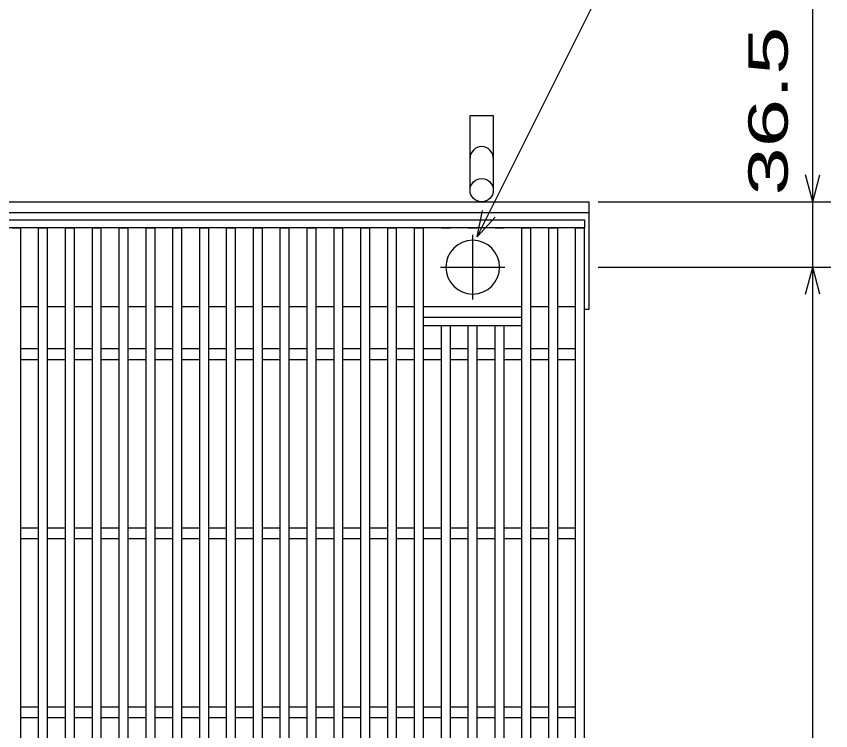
# Model space of a CAD drawing. Units: millimetres, scale not verified. Extents: x -1820 to 1731, y -1282 to 1054.
# Drawn here: x -670.5 to -215.5, y 188.7 to 587.6 of the extents above; entities that cross this region are included whole.
import ezdxf
from ezdxf.enums import TextEntityAlignment as Align

# ---------------------------------------------------------------- set-up
doc = ezdxf.new("R2010")
doc.units = ezdxf.units.MM
doc.header["$LTSCALE"] = 10
doc.linetypes.add('CHAIN', pattern=[18.5, 12, -1.5, 3.5, -1.5])
for name, color, linetype, lineweight in [('16', 3, 'Continuous', 25), ('19', 6, 'Continuous', 25), ('22', 4, 'Continuous', 25)]:
    doc.layers.add(name, color=color, linetype=linetype, lineweight=lineweight)
doc.styles.add('ベクトル', font='')
doc.styles.get('ベクトル').set_extended_font_data('ベクトル')

msp = doc.modelspace()

# ---------------------------------------------------------------- linework, layer by layer
at = {"layer": '16'}
for p, q in [((-1348, 474), (-353, 474)), ((-353, 474), (-353, 469.5)), ((-353, 469.5), (-1348, 469.5)), ((-673, 469.5), (-668, 469.5)), ((-668, -171.5), (-668, 469.5)), ((-658, -171.5), (-658, 469.5)), ((-658, 469.5), (-653, 469.5)), ((-653, -171.5), (-653, 469.5)), ((-643, -171.5), (-643, 469.5)), ((-643, 469.5), (-638, 469.5)), ((-638, -171.5), (-638, 469.5)), ((-628, -171.5), (-628, 469.5)), ((-628, 469.5), (-623, 469.5)), ((-623, -171.5), (-623, 469.5)), ((-613, -171.5), (-613, 469.5)), ((-613, 469.5), (-608, 469.5)), ((-608, -171.5), (-608, 469.5)), ((-598, -171.5), (-598, 469.5)), ((-598, 469.5), (-593, 469.5)), ((-593, -171.5), (-593, 469.5)), ((-583, -171.5), (-583, 469.5)), ((-583, 469.5), (-578, 469.5)), ((-578, -171.5), (-578, 469.5)), ((-568, -171.5), (-568, 469.5)), ((-568, 469.5), (-563, 469.5)), ((-563, -171.5), (-563, 469.5)), ((-553, -171.5), (-553, 469.5)), ((-553, 469.5), (-548, 469.5)), ((-548, -171.5), (-548, 469.5)), ((-538, -171.5), (-538, 469.5)), ((-538, 469.5), (-533, 469.5)), ((-533, -171.5), (-533, 469.5)), ((-523, -171.5), (-523, 469.5)), ((-523, 469.5), (-518, 469.5)), ((-518, -171.5), (-518, 469.5)), ((-508, -171.5), (-508, 469.5)), ((-508, 469.5), (-503, 469.5)), ((-503, -171.5), (-503, 469.5)), ((-493, -171.5), (-493, 469.5)), ((-493, 469.5), (-488, 469.5)), ((-488, -171.5), (-488, 469.5)), ((-478, -171.5), (-478, 469.5)), ((-478, 469.5), (-473, 469.5)), ((-473, -171.5), (-473, 469.5)), ((-463, -171.5), (-463, 469.5)), ((-463, 469.5), (-458, 469.5)), ((-458, -171.5), (-458, 469.5)), ((-448, -171.5), (-448, 469.5)), ((-448, 469.5), (-443, 469.5)), ((-443, -171.5), (-443, 469.5)), ((-433, 469.5), (-428, 469.5)), ((-418, 469.5), (-413, 469.5)), ((-403, 469.5), (-398, 469.5)), ((-388, -171.5), (-388, 469.5)), ((-388, 469.5), (-383, 469.5)), ((-383, -171.5), (-383, 469.5)), ((-373, -171.5), (-373, 469.5)), ((-373, 469.5), (-368, 469.5)), ((-368, -171.5), (-368, 469.5)), ((-358, -171.5), (-358, 469.5)), ((-358, 469.5), (-353, 469.5)), ((-353, -171.5), (-353, 469.5)), ((-668, 425.5), (-658, 425.5)), ((-653, 425.5), (-643, 425.5)), ((-638, 425.5), (-628, 425.5)), ((-623, 425.5), (-613, 425.5)), ((-608, 425.5), (-598, 425.5)), ((-593, 425.5), (-583, 425.5)), ((-578, 425.5), (-568, 425.5)), ((-563, 425.5), (-553, 425.5)), ((-548, 425.5), (-538, 425.5)), ((-533, 425.5), (-523, 425.5)), ((-518, 425.5), (-508, 425.5)), ((-503, 425.5), (-493, 425.5)), ((-488, 425.5), (-478, 425.5)), ((-473, 425.5), (-463, 425.5)), ((-458, 425.5), (-448, 425.5)), ((-443, 425.5), (-388, 425.5)), ((-383, 425.5), (-373, 425.5)), ((-368, 425.5), (-358, 425.5)), ((-443, 419.5), (-388, 419.5)), ((-443, 415), (-443, 419.5)), ((-388, 415), (-388, 419.5)), ((-443, 415), (-388, 415)), ((-433, -117), (-433, 415)), ((-428, -117), (-428, 415)), ((-418, -117), (-418, 415)), ((-413, -117), (-413, 415)), ((-403, -117), (-403, 415)), ((-398, -117), (-398, 415)), ((-668, 402), (-658, 402)), ((-653, 402), (-643, 402)), ((-638, 402), (-628, 402)), ((-623, 402), (-613, 402)), ((-608, 402), (-598, 402)), ((-593, 402), (-583, 402)), ((-578, 402), (-568, 402)), ((-563, 402), (-553, 402)), ((-548, 402), (-538, 402)), ((-533, 402), (-523, 402)), ((-518, 402), (-508, 402)), ((-503, 402), (-493, 402)), ((-488, 402), (-478, 402)), ((-473, 402), (-463, 402)), ((-458, 402), (-448, 402)), ((-443, 402), (-433, 402)), ((-428, 402), (-418, 402)), ((-413, 402), (-403, 402)), ((-398, 402), (-388, 402)), ((-383, 402), (-373, 402)), ((-368, 402), (-358, 402)), ((-668, 396), (-658, 396)), ((-653, 396), (-643, 396)), ((-638, 396), (-628, 396)), ((-623, 396), (-613, 396)), ((-608, 396), (-598, 396)), ((-593, 396), (-583, 396)), ((-578, 396), (-568, 396)), ((-563, 396), (-553, 396)), ((-548, 396), (-538, 396)), ((-533, 396), (-523, 396)), ((-518, 396), (-508, 396)), ((-503, 396), (-493, 396)), ((-488, 396), (-478, 396)), ((-473, 396), (-463, 396)), ((-458, 396), (-448, 396)), ((-443, 396), (-433, 396)), ((-428, 396), (-418, 396)), ((-413, 396), (-403, 396)), ((-398, 396), (-388, 396)), ((-383, 396), (-373, 396)), ((-368, 396), (-358, 396)), ((-668, 302), (-658, 302)), ((-653, 302), (-643, 302)), ((-638, 302), (-628, 302)), ((-623, 302), (-613, 302)), ((-608, 302), (-598, 302)), ((-593, 302), (-583, 302)), ((-578, 302), (-568, 302)), ((-563, 302), (-553, 302)), ((-548, 302), (-538, 302)), ((-533, 302), (-523, 302)), ((-518, 302), (-508, 302)), ((-503, 302), (-493, 302)), ((-488, 302), (-478, 302)), ((-473, 302), (-463, 302)), ((-458, 302), (-448, 302)), ((-443, 302), (-433, 302)), ((-428, 302), (-418, 302)), ((-413, 302), (-403, 302)), ((-398, 302), (-388, 302)), ((-383, 302), (-373, 302)), ((-368, 302), (-358, 302)), ((-668, 296), (-658, 296)), ((-653, 296), (-643, 296)), ((-638, 296), (-628, 296)), ((-623, 296), (-613, 296)), ((-608, 296), (-598, 296)), ((-593, 296), (-583, 296)), ((-578, 296), (-568, 296)), ((-563, 296), (-553, 296)), ((-548, 296), (-538, 296)), ((-533, 296), (-523, 296)), ((-518, 296), (-508, 296)), ((-503, 296), (-493, 296)), ((-488, 296), (-478, 296)), ((-473, 296), (-463, 296)), ((-458, 296), (-448, 296)), ((-443, 296), (-433, 296)), ((-428, 296), (-418, 296)), ((-413, 296), (-403, 296)), ((-398, 296), (-388, 296)), ((-383, 296), (-373, 296)), ((-368, 296), (-358, 296)), ((-668, 202), (-658, 202)), ((-653, 202), (-643, 202)), ((-638, 202), (-628, 202)), ((-623, 202), (-613, 202)), ((-608, 202), (-598, 202)), ((-593, 202), (-583, 202)), ((-578, 202), (-568, 202)), ((-563, 202), (-553, 202)), ((-548, 202), (-538, 202)), ((-533, 202), (-523, 202)), ((-518, 202), (-508, 202)), ((-503, 202), (-493, 202)), ((-488, 202), (-478, 202)), ((-473, 202), (-463, 202)), ((-458, 202), (-448, 202)), ((-443, 202), (-433, 202)), ((-428, 202), (-418, 202)), ((-413, 202), (-403, 202)), ((-398, 202), (-388, 202)), ((-383, 202), (-373, 202)), ((-368, 202), (-358, 202)), ((-668, 196), (-658, 196)), ((-653, 196), (-643, 196)), ((-638, 196), (-628, 196)), ((-623, 196), (-613, 196)), ((-608, 196), (-598, 196)), ((-593, 196), (-583, 196)), ((-578, 196), (-568, 196)), ((-563, 196), (-553, 196)), ((-548, 196), (-538, 196)), ((-533, 196), (-523, 196)), ((-518, 196), (-508, 196)), ((-503, 196), (-493, 196)), ((-488, 196), (-478, 196)), ((-473, 196), (-463, 196)), ((-458, 196), (-448, 196)), ((-443, 196), (-433, 196)), ((-428, 196), (-418, 196)), ((-413, 196), (-403, 196)), ((-398, 196), (-388, 196)), ((-383, 196), (-373, 196)), ((-368, 196), (-358, 196))]:
    msp.add_line(p, q, dxfattribs=at)
at = {"layer": '16', "linetype": 'CHAIN'}
for p, q in [((-415.5, 429.5), (-415.5, 465.5)), ((-433.5, 447.5), (-397.5, 447.5))]:
    msp.add_line(p, q, dxfattribs=at)
at = {"layer": '16'}
for start, end in [(90, 270), (270, 90)]:
    msp.add_arc((-415.5, 447.5), 15, start, end, dxfattribs=at)
at = {"layer": '19'}
for p, q in [((-417, 490.5), (-417, 532.12)), ((-417, 532.12), (-404, 532.12)), ((-404, 532.12), (-404, 490.5)), ((-1350.5, 484), (-350.5, 484)), ((-350.5, 424), (-350.5, 484)), ((-1350.5, 478), (-350.5, 478)), ((-353, 424), (-350.5, 424))]:
    msp.add_line(p, q, dxfattribs=at)
msp.add_circle((-410.5, 490.5), 6.5, dxfattribs=at)
msp.add_arc((-410.5, 508.34), 6.5, 0, 180, dxfattribs=at)
at = {"layer": '22'}
for p, q in [((-413, 464.5), (-333, 624.5)), ((-225.5, 484), (-225.5, 604)), ((-225.5, 484), (-229.5, 499)), ((-225.5, 484), (-221.5, 499)), ((-345.5, 484), (-215.5, 484)), ((-225.5, 447.5), (-225.5, 484)), ((-413, 464.5), (-410, 479.1)), ((-413, 464.5), (-403, 475.5)), ((-345.5, 447.5), (-215.5, 447.5)), ((-229.5, 432.5), (-225.5, 447.5)), ((-221.5, 432.5), (-225.5, 447.5)), ((-225.5, -149.5), (-225.5, 447.5))]:
    msp.add_line(p, q, dxfattribs=at)

# ---------------------------------------------------------------- texts
at = {"layer": '22', "color": 2, "style": 'ベクトル', "width": 1.65}
msp.add_text(' 36.5 ', height=21.99, rotation=90, dxfattribs=at).set_placement((-250.5, 474), align=Align.MIDDLE_LEFT)

doc.saveas('drawing.dxf')
